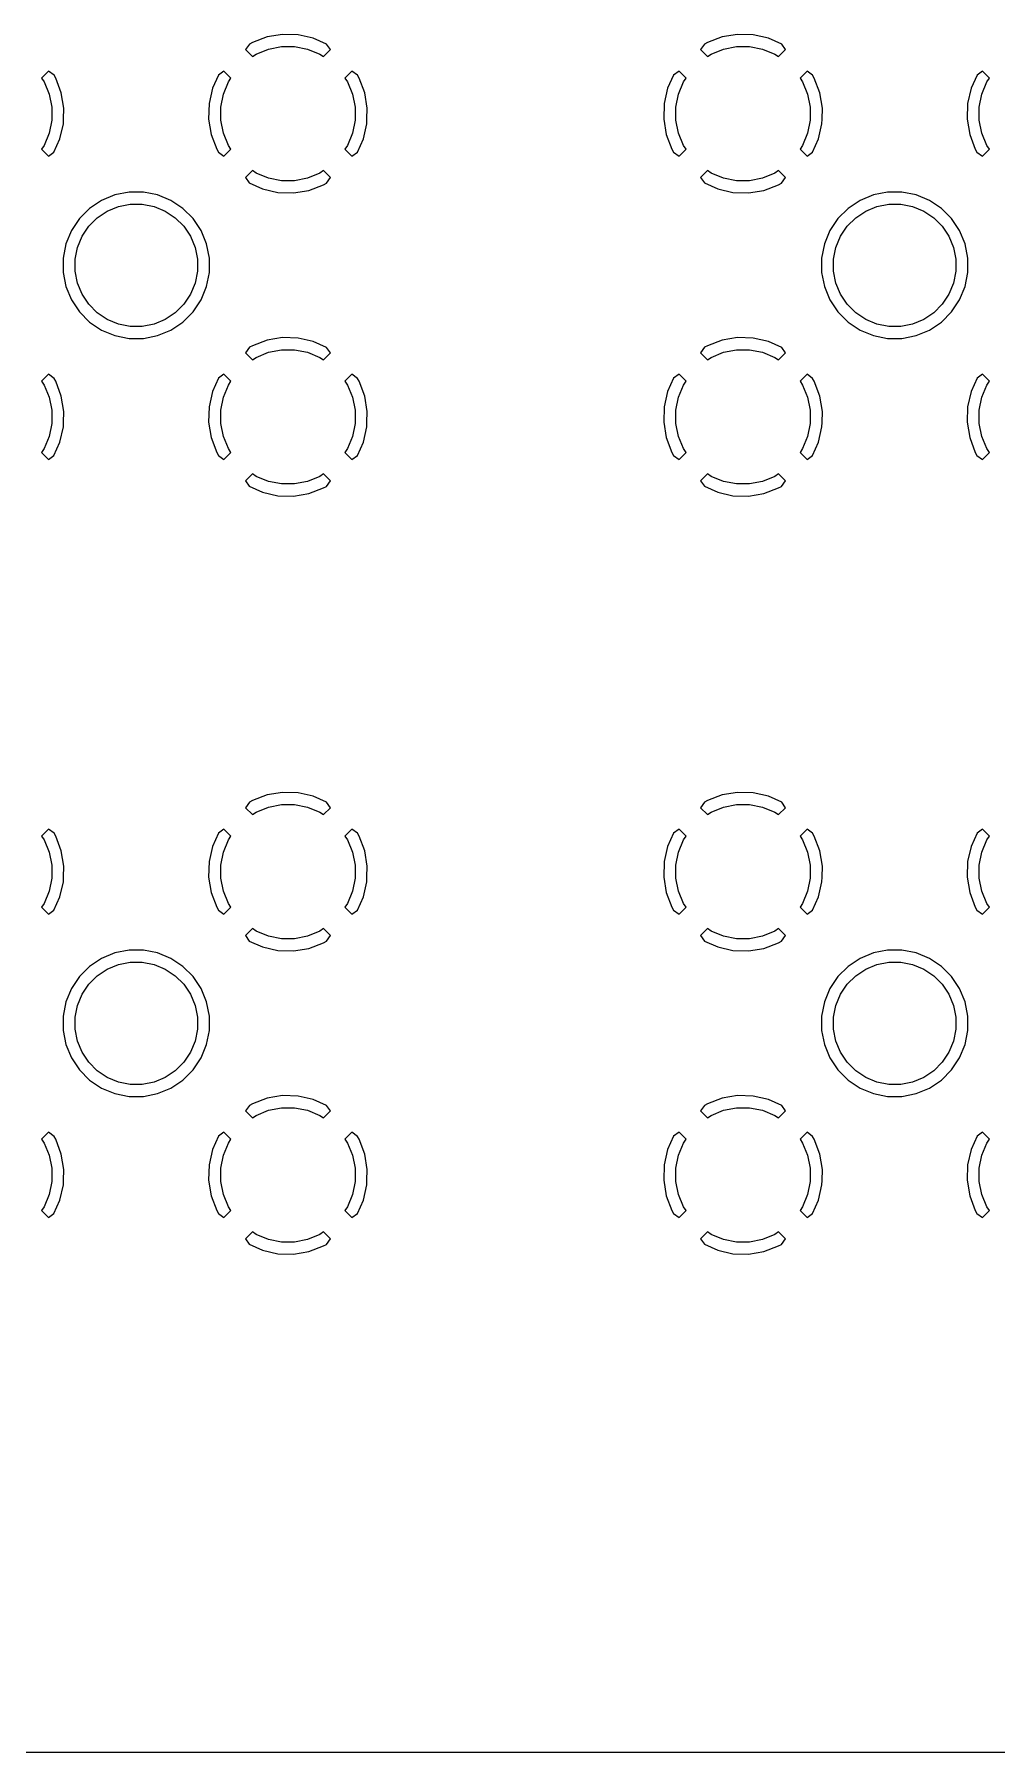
# Model space of a CAD drawing. Extents: x 4.56 to 9.07, y -4.98 to -1.89.
# Drawn here: x 7.233 to 7.867, y -4.681 to -3.548 of the extents above; entities that cross this region are included whole.
import ezdxf

# ---------------------------------------------------------------- set-up
doc = ezdxf.new("R2010")
doc.units = 0
doc.header["$MEASUREMENT"] = 0
doc.layers.add('BLACK', color=7, linetype='CONTINUOUS')

msp = doc.modelspace()

# ---------------------------------------------------------------- linework, layer by layer
at = {"layer": 'BLACK', "linetype": 'CONTINUOUS'}
for p, q in [((7.37461, -3.55414), (7.37193, -3.55779)), ((7.37193, -3.55779), (7.37655, -3.5624)), ((7.37655, -3.55311), (7.37461, -3.55414)), ((7.38628, -3.54941), (7.37655, -3.55311)), ((7.37902, -3.56075), (7.38708, -3.55741)), ((7.39641, -3.54771), (7.38628, -3.54941)), ((7.38708, -3.55741), (7.39564, -3.55571)), ((7.39564, -3.55571), (7.40436, -3.55571)), ((7.40668, -3.54801), (7.39641, -3.54771)), ((7.40436, -3.55571), (7.41292, -3.55741)), ((7.4167, -3.55031), (7.40668, -3.54801)), ((7.41292, -3.55741), (7.42098, -3.56075)), ((7.42548, -3.55426), (7.4167, -3.55031)), ((7.42345, -3.5624), (7.42807, -3.55779)), ((7.42807, -3.55779), (7.42548, -3.55426)), ((7.67461, -3.55414), (7.67193, -3.55779)), ((7.67193, -3.55779), (7.67655, -3.5624)), ((7.67655, -3.55311), (7.67461, -3.55414)), ((7.68628, -3.54941), (7.67655, -3.55311)), ((7.67902, -3.56075), (7.68708, -3.55741)), ((7.69641, -3.54771), (7.68628, -3.54941)), ((7.68708, -3.55741), (7.69564, -3.55571)), ((7.69564, -3.55571), (7.70436, -3.55571)), ((7.70668, -3.54801), (7.69641, -3.54771)), ((7.70436, -3.55571), (7.71292, -3.55741)), ((7.7167, -3.55031), (7.70668, -3.54801)), ((7.71292, -3.55741), (7.72098, -3.56075)), ((7.72548, -3.55426), (7.7167, -3.55031)), ((7.72345, -3.5624), (7.72807, -3.55779)), ((7.72807, -3.55779), (7.72548, -3.55426)), ((7.37655, -3.5624), (7.37902, -3.56075)), ((7.42098, -3.56075), (7.42345, -3.5624)), ((7.67655, -3.5624), (7.67902, -3.56075)), ((7.72098, -3.56075), (7.72345, -3.5624)), ((7.24221, -3.57193), (7.2376, -3.57655)), ((7.2376, -3.57655), (7.23925, -3.57902)), ((7.23925, -3.57902), (7.24259, -3.58708)), ((7.24586, -3.57461), (7.24221, -3.57193)), ((7.24689, -3.57655), (7.24586, -3.57461)), ((7.25059, -3.58628), (7.24689, -3.57655)), ((7.35426, -3.57452), (7.35031, -3.5833)), ((7.35779, -3.57193), (7.35426, -3.57452)), ((7.35741, -3.58708), (7.36075, -3.57902)), ((7.3624, -3.57655), (7.35779, -3.57193)), ((7.36075, -3.57902), (7.3624, -3.57655)), ((7.44221, -3.57193), (7.4376, -3.57655)), ((7.4376, -3.57655), (7.43925, -3.57902)), ((7.43925, -3.57902), (7.44259, -3.58708)), ((7.44586, -3.57461), (7.44221, -3.57193)), ((7.44689, -3.57655), (7.44586, -3.57461)), ((7.45059, -3.58628), (7.44689, -3.57655)), ((7.65426, -3.57452), (7.65031, -3.5833)), ((7.65779, -3.57193), (7.65426, -3.57452)), ((7.65741, -3.58708), (7.66075, -3.57902)), ((7.6624, -3.57655), (7.65779, -3.57193)), ((7.66075, -3.57902), (7.6624, -3.57655)), ((7.74221, -3.57193), (7.7376, -3.57655)), ((7.7376, -3.57655), (7.73925, -3.57902)), ((7.73925, -3.57902), (7.74259, -3.58708)), ((7.74586, -3.57461), (7.74221, -3.57193)), ((7.74689, -3.57655), (7.74586, -3.57461)), ((7.75059, -3.58628), (7.74689, -3.57655)), ((7.85426, -3.57452), (7.85031, -3.5833)), ((7.85779, -3.57193), (7.85426, -3.57452)), ((7.85741, -3.58708), (7.86075, -3.57902)), ((7.8624, -3.57655), (7.85779, -3.57193)), ((7.86075, -3.57902), (7.8624, -3.57655)), ((7.24259, -3.58708), (7.24429, -3.59564)), ((7.25229, -3.59641), (7.25059, -3.58628)), ((7.35031, -3.5833), (7.34801, -3.59332)), ((7.35571, -3.59564), (7.35741, -3.58708)), ((7.44259, -3.58708), (7.44429, -3.59564)), ((7.45229, -3.59641), (7.45059, -3.58628)), ((7.65031, -3.5833), (7.64801, -3.59332)), ((7.65571, -3.59564), (7.65741, -3.58708)), ((7.74259, -3.58708), (7.74429, -3.59564)), ((7.75229, -3.59641), (7.75059, -3.58628)), ((7.85031, -3.5833), (7.84801, -3.59332)), ((7.85571, -3.59564), (7.85741, -3.58708)), ((7.24429, -3.59564), (7.24429, -3.60436)), ((7.25199, -3.60668), (7.25208, -3.60374)), ((7.25208, -3.60374), (7.25229, -3.59641)), ((7.34801, -3.59332), (7.34771, -3.60359)), ((7.34771, -3.60359), (7.34941, -3.61372)), ((7.35571, -3.60436), (7.35571, -3.59564)), ((7.44429, -3.59564), (7.44429, -3.60436)), ((7.45199, -3.60668), (7.45208, -3.60374)), ((7.45208, -3.60374), (7.45229, -3.59641)), ((7.64801, -3.59332), (7.64771, -3.60359)), ((7.64771, -3.60359), (7.64941, -3.61372)), ((7.65571, -3.60436), (7.65571, -3.59564)), ((7.74429, -3.59564), (7.74429, -3.60436)), ((7.75199, -3.60668), (7.75208, -3.60374)), ((7.75208, -3.60374), (7.75229, -3.59641)), ((7.84801, -3.59332), (7.84771, -3.60359)), ((7.84771, -3.60359), (7.84941, -3.61372)), ((7.85571, -3.60436), (7.85571, -3.59564)), ((7.24259, -3.61292), (7.23925, -3.62098)), ((7.24429, -3.60436), (7.24259, -3.61292)), ((7.24969, -3.6167), (7.25199, -3.60668)), ((7.34941, -3.61372), (7.35311, -3.62345)), ((7.35741, -3.61292), (7.35571, -3.60436)), ((7.36075, -3.62098), (7.35741, -3.61292)), ((7.44259, -3.61292), (7.43925, -3.62098)), ((7.44429, -3.60436), (7.44259, -3.61292)), ((7.44969, -3.6167), (7.45199, -3.60668)), ((7.64941, -3.61372), (7.65311, -3.62345)), ((7.65741, -3.61292), (7.65571, -3.60436)), ((7.66075, -3.62098), (7.65741, -3.61292)), ((7.74259, -3.61292), (7.73925, -3.62098)), ((7.74429, -3.60436), (7.74259, -3.61292)), ((7.74969, -3.6167), (7.75199, -3.60668)), ((7.84941, -3.61372), (7.85311, -3.62345)), ((7.85741, -3.61292), (7.85571, -3.60436)), ((7.86075, -3.62098), (7.85741, -3.61292)), ((7.23925, -3.62098), (7.2376, -3.62345)), ((7.2376, -3.62345), (7.24221, -3.62807)), ((7.24221, -3.62807), (7.24574, -3.62548)), ((7.24574, -3.62548), (7.24969, -3.6167)), ((7.35311, -3.62345), (7.35414, -3.62539)), ((7.35414, -3.62539), (7.35779, -3.62807)), ((7.35779, -3.62807), (7.3624, -3.62345)), ((7.3624, -3.62345), (7.36075, -3.62098)), ((7.43925, -3.62098), (7.4376, -3.62345)), ((7.4376, -3.62345), (7.44221, -3.62807)), ((7.44221, -3.62807), (7.44574, -3.62548)), ((7.44574, -3.62548), (7.44969, -3.6167)), ((7.65311, -3.62345), (7.65414, -3.62539)), ((7.65414, -3.62539), (7.65779, -3.62807)), ((7.65779, -3.62807), (7.6624, -3.62345)), ((7.6624, -3.62345), (7.66075, -3.62098)), ((7.73925, -3.62098), (7.7376, -3.62345)), ((7.7376, -3.62345), (7.74221, -3.62807)), ((7.74221, -3.62807), (7.74574, -3.62548)), ((7.74574, -3.62548), (7.74969, -3.6167)), ((7.85311, -3.62345), (7.85414, -3.62539)), ((7.85414, -3.62539), (7.85779, -3.62807)), ((7.85779, -3.62807), (7.8624, -3.62345)), ((7.8624, -3.62345), (7.86075, -3.62098)), ((7.37655, -3.6376), (7.37193, -3.64221)), ((7.37902, -3.63925), (7.37655, -3.6376)), ((7.42345, -3.6376), (7.42098, -3.63925)), ((7.42807, -3.64221), (7.42345, -3.6376)), ((7.67655, -3.6376), (7.67193, -3.64221)), ((7.67902, -3.63925), (7.67655, -3.6376)), ((7.72345, -3.6376), (7.72098, -3.63925)), ((7.72807, -3.64221), (7.72345, -3.6376)), ((7.37193, -3.64221), (7.37452, -3.64574)), ((7.37452, -3.64574), (7.3833, -3.64969)), ((7.38708, -3.64259), (7.37902, -3.63925)), ((7.39564, -3.64429), (7.38708, -3.64259)), ((7.40436, -3.64429), (7.39564, -3.64429)), ((7.41292, -3.64259), (7.40436, -3.64429)), ((7.42098, -3.63925), (7.41292, -3.64259)), ((7.41372, -3.65059), (7.42345, -3.64689)), ((7.42345, -3.64689), (7.42539, -3.64586)), ((7.42539, -3.64586), (7.42807, -3.64221)), ((7.67193, -3.64221), (7.67452, -3.64574)), ((7.67452, -3.64574), (7.6833, -3.64969)), ((7.68708, -3.64259), (7.67902, -3.63925)), ((7.69564, -3.64429), (7.68708, -3.64259)), ((7.70436, -3.64429), (7.69564, -3.64429)), ((7.71292, -3.64259), (7.70436, -3.64429)), ((7.72098, -3.63925), (7.71292, -3.64259)), ((7.71372, -3.65059), (7.72345, -3.64689)), ((7.72345, -3.64689), (7.72539, -3.64586)), ((7.72539, -3.64586), (7.72807, -3.64221)), ((7.27716, -3.65726), (7.26926, -3.66254)), ((7.28593, -3.65363), (7.27716, -3.65726)), ((7.29525, -3.65177), (7.28593, -3.65363)), ((7.28823, -3.6612), (7.29603, -3.65965)), ((7.30475, -3.65177), (7.29525, -3.65177)), ((7.29603, -3.65965), (7.30397, -3.65965)), ((7.30397, -3.65965), (7.31177, -3.6612)), ((7.31407, -3.65363), (7.30475, -3.65177)), ((7.32284, -3.65726), (7.31407, -3.65363)), ((7.33074, -3.66254), (7.32284, -3.65726)), ((7.3833, -3.64969), (7.39332, -3.65199)), ((7.39332, -3.65199), (7.40359, -3.65229)), ((7.40359, -3.65229), (7.41372, -3.65059)), ((7.6833, -3.64969), (7.69332, -3.65199)), ((7.69332, -3.65199), (7.70359, -3.65229)), ((7.70359, -3.65229), (7.71372, -3.65059)), ((7.77716, -3.65726), (7.76926, -3.66254)), ((7.78593, -3.65363), (7.77716, -3.65726)), ((7.79525, -3.65177), (7.78593, -3.65363)), ((7.78823, -3.6612), (7.79603, -3.65965)), ((7.80475, -3.65177), (7.79525, -3.65177)), ((7.79603, -3.65965), (7.80397, -3.65965)), ((7.80397, -3.65965), (7.81177, -3.6612)), ((7.81407, -3.65363), (7.80475, -3.65177)), ((7.82284, -3.65726), (7.81407, -3.65363)), ((7.83074, -3.66254), (7.82284, -3.65726)), ((7.26254, -3.66926), (7.25726, -3.67716)), ((7.26926, -3.66254), (7.26254, -3.66926)), ((7.26865, -3.67428), (7.27428, -3.66865)), ((7.27428, -3.66865), (7.28089, -3.66424)), ((7.28089, -3.66424), (7.28823, -3.6612)), ((7.31177, -3.6612), (7.31911, -3.66424)), ((7.31911, -3.66424), (7.32572, -3.66865)), ((7.32572, -3.66865), (7.33135, -3.67428)), ((7.33746, -3.66926), (7.33074, -3.66254)), ((7.34274, -3.67716), (7.33746, -3.66926)), ((7.76254, -3.66926), (7.75726, -3.67716)), ((7.76926, -3.66254), (7.76254, -3.66926)), ((7.76865, -3.67428), (7.77428, -3.66865)), ((7.77428, -3.66865), (7.78089, -3.66424)), ((7.78089, -3.66424), (7.78823, -3.6612)), ((7.81177, -3.6612), (7.81911, -3.66424)), ((7.81911, -3.66424), (7.82572, -3.66865)), ((7.82572, -3.66865), (7.83135, -3.67428)), ((7.83746, -3.66926), (7.83074, -3.66254)), ((7.84274, -3.67716), (7.83746, -3.66926)), ((7.25726, -3.67716), (7.25363, -3.68593)), ((7.2612, -3.68823), (7.26424, -3.68089)), ((7.26424, -3.68089), (7.26865, -3.67428)), ((7.33135, -3.67428), (7.33576, -3.68089)), ((7.33576, -3.68089), (7.3388, -3.68823)), ((7.34637, -3.68593), (7.34274, -3.67716)), ((7.75726, -3.67716), (7.75363, -3.68593)), ((7.7612, -3.68823), (7.76424, -3.68089)), ((7.76424, -3.68089), (7.76865, -3.67428)), ((7.83135, -3.67428), (7.83576, -3.68089)), ((7.83576, -3.68089), (7.8388, -3.68823)), ((7.84637, -3.68593), (7.84274, -3.67716)), ((7.25363, -3.68593), (7.25177, -3.69525)), ((7.25965, -3.69603), (7.2612, -3.68823)), ((7.3388, -3.68823), (7.34035, -3.69603)), ((7.34823, -3.69525), (7.34637, -3.68593)), ((7.75363, -3.68593), (7.75177, -3.69525)), ((7.75965, -3.69603), (7.7612, -3.68823)), ((7.8388, -3.68823), (7.84035, -3.69603)), ((7.84823, -3.69525), (7.84637, -3.68593)), ((7.25177, -3.69525), (7.25177, -3.70475)), ((7.25177, -3.70475), (7.25363, -3.71407)), ((7.25965, -3.70397), (7.25965, -3.69603)), ((7.2612, -3.71177), (7.25965, -3.70397)), ((7.34035, -3.70397), (7.3388, -3.71177)), ((7.34035, -3.69603), (7.34035, -3.70397)), ((7.34637, -3.71407), (7.34823, -3.70475)), ((7.34823, -3.70475), (7.34823, -3.69525)), ((7.75177, -3.69525), (7.75177, -3.70475)), ((7.75177, -3.70475), (7.75363, -3.71407)), ((7.75965, -3.70397), (7.75965, -3.69603)), ((7.7612, -3.71177), (7.75965, -3.70397)), ((7.84035, -3.70397), (7.8388, -3.71177)), ((7.84035, -3.69603), (7.84035, -3.70397)), ((7.84637, -3.71407), (7.84823, -3.70475)), ((7.84823, -3.70475), (7.84823, -3.69525)), ((7.25363, -3.71407), (7.25726, -3.72284)), ((7.26424, -3.71911), (7.2612, -3.71177)), ((7.3388, -3.71177), (7.33576, -3.71911)), ((7.34274, -3.72284), (7.34637, -3.71407)), ((7.75363, -3.71407), (7.75726, -3.72284)), ((7.76424, -3.71911), (7.7612, -3.71177)), ((7.8388, -3.71177), (7.83576, -3.71911)), ((7.84274, -3.72284), (7.84637, -3.71407)), ((7.25726, -3.72284), (7.26254, -3.73074)), ((7.26865, -3.72572), (7.26424, -3.71911)), ((7.27428, -3.73135), (7.26865, -3.72572)), ((7.33135, -3.72572), (7.32572, -3.73135)), ((7.33576, -3.71911), (7.33135, -3.72572)), ((7.33746, -3.73074), (7.34274, -3.72284)), ((7.75726, -3.72284), (7.76254, -3.73074)), ((7.76865, -3.72572), (7.76424, -3.71911)), ((7.77428, -3.73135), (7.76865, -3.72572)), ((7.83135, -3.72572), (7.82572, -3.73135)), ((7.83576, -3.71911), (7.83135, -3.72572)), ((7.83746, -3.73074), (7.84274, -3.72284)), ((7.26254, -3.73074), (7.26926, -3.73746)), ((7.26926, -3.73746), (7.27716, -3.74274)), ((7.28089, -3.73576), (7.27428, -3.73135)), ((7.28823, -3.7388), (7.28089, -3.73576)), ((7.29603, -3.74035), (7.28823, -3.7388)), ((7.31177, -3.7388), (7.30397, -3.74035)), ((7.31911, -3.73576), (7.31177, -3.7388)), ((7.32572, -3.73135), (7.31911, -3.73576)), ((7.32284, -3.74274), (7.33074, -3.73746)), ((7.33074, -3.73746), (7.33746, -3.73074)), ((7.76254, -3.73074), (7.76926, -3.73746)), ((7.76926, -3.73746), (7.77716, -3.74274)), ((7.78089, -3.73576), (7.77428, -3.73135)), ((7.78823, -3.7388), (7.78089, -3.73576)), ((7.79603, -3.74035), (7.78823, -3.7388)), ((7.81177, -3.7388), (7.80397, -3.74035)), ((7.81911, -3.73576), (7.81177, -3.7388)), ((7.82572, -3.73135), (7.81911, -3.73576)), ((7.82284, -3.74274), (7.83074, -3.73746)), ((7.83074, -3.73746), (7.83746, -3.73074)), ((7.27716, -3.74274), (7.28593, -3.74637)), ((7.28593, -3.74637), (7.29525, -3.74823)), ((7.29525, -3.74823), (7.30475, -3.74823)), ((7.30397, -3.74035), (7.29603, -3.74035)), ((7.30475, -3.74823), (7.31407, -3.74637)), ((7.31407, -3.74637), (7.32284, -3.74274)), ((7.38628, -3.74941), (7.37655, -3.75311)), ((7.39641, -3.74771), (7.38628, -3.74941)), ((7.40668, -3.74801), (7.39641, -3.74771)), ((7.4167, -3.75031), (7.40668, -3.74801)), ((7.42548, -3.75426), (7.4167, -3.75031)), ((7.68628, -3.74941), (7.67655, -3.75311)), ((7.69641, -3.74771), (7.68628, -3.74941)), ((7.70668, -3.74801), (7.69641, -3.74771)), ((7.7167, -3.75031), (7.70668, -3.74801)), ((7.72548, -3.75426), (7.7167, -3.75031)), ((7.77716, -3.74274), (7.78593, -3.74637)), ((7.78593, -3.74637), (7.79525, -3.74823)), ((7.79525, -3.74823), (7.80475, -3.74823)), ((7.80397, -3.74035), (7.79603, -3.74035)), ((7.80475, -3.74823), (7.81407, -3.74637)), ((7.81407, -3.74637), (7.82284, -3.74274)), ((7.37461, -3.75414), (7.37193, -3.75779)), ((7.37193, -3.75779), (7.37655, -3.7624)), ((7.37655, -3.75311), (7.37461, -3.75414)), ((7.37655, -3.7624), (7.37902, -3.76075)), ((7.37902, -3.76075), (7.38708, -3.75741)), ((7.38708, -3.75741), (7.39564, -3.75571)), ((7.39564, -3.75571), (7.40436, -3.75571)), ((7.40436, -3.75571), (7.41292, -3.75741)), ((7.41292, -3.75741), (7.42098, -3.76075)), ((7.42098, -3.76075), (7.42345, -3.7624)), ((7.42345, -3.7624), (7.42807, -3.75779)), ((7.42807, -3.75779), (7.42548, -3.75426)), ((7.67461, -3.75414), (7.67193, -3.75779)), ((7.67193, -3.75779), (7.67655, -3.7624)), ((7.67655, -3.75311), (7.67461, -3.75414)), ((7.67655, -3.7624), (7.67902, -3.76075)), ((7.67902, -3.76075), (7.68708, -3.75741)), ((7.68708, -3.75741), (7.69564, -3.75571)), ((7.69564, -3.75571), (7.70436, -3.75571)), ((7.70436, -3.75571), (7.71292, -3.75741)), ((7.71292, -3.75741), (7.72098, -3.76075)), ((7.72098, -3.76075), (7.72345, -3.7624)), ((7.72345, -3.7624), (7.72807, -3.75779)), ((7.72807, -3.75779), (7.72548, -3.75426)), ((7.24221, -3.77193), (7.2376, -3.77655)), ((7.24586, -3.77461), (7.24221, -3.77193)), ((7.35779, -3.77193), (7.35426, -3.77452)), ((7.3624, -3.77655), (7.35779, -3.77193)), ((7.44221, -3.77193), (7.4376, -3.77655)), ((7.44586, -3.77461), (7.44221, -3.77193)), ((7.65779, -3.77193), (7.65426, -3.77452)), ((7.6624, -3.77655), (7.65779, -3.77193)), ((7.74221, -3.77193), (7.7376, -3.77655)), ((7.74586, -3.77461), (7.74221, -3.77193)), ((7.85779, -3.77193), (7.85426, -3.77452)), ((7.8624, -3.77655), (7.85779, -3.77193)), ((7.2376, -3.77655), (7.23925, -3.77902)), ((7.23925, -3.77902), (7.24259, -3.78708)), ((7.24689, -3.77655), (7.24586, -3.77461)), ((7.25059, -3.78628), (7.24689, -3.77655)), ((7.35031, -3.7833), (7.34801, -3.79332)), ((7.35426, -3.77452), (7.35031, -3.7833)), ((7.35741, -3.78708), (7.36075, -3.77902)), ((7.36075, -3.77902), (7.3624, -3.77655)), ((7.4376, -3.77655), (7.43925, -3.77902)), ((7.43925, -3.77902), (7.44259, -3.78708)), ((7.44689, -3.77655), (7.44586, -3.77461)), ((7.45059, -3.78628), (7.44689, -3.77655)), ((7.65031, -3.7833), (7.64801, -3.79332)), ((7.65426, -3.77452), (7.65031, -3.7833)), ((7.65741, -3.78708), (7.66075, -3.77902)), ((7.66075, -3.77902), (7.6624, -3.77655)), ((7.7376, -3.77655), (7.73925, -3.77902)), ((7.73925, -3.77902), (7.74259, -3.78708)), ((7.74689, -3.77655), (7.74586, -3.77461)), ((7.75059, -3.78628), (7.74689, -3.77655)), ((7.85031, -3.7833), (7.84801, -3.79332)), ((7.85426, -3.77452), (7.85031, -3.7833)), ((7.85741, -3.78708), (7.86075, -3.77902)), ((7.86075, -3.77902), (7.8624, -3.77655)), ((7.24259, -3.78708), (7.24429, -3.79564)), ((7.24429, -3.79564), (7.24429, -3.80436)), ((7.25229, -3.79641), (7.25059, -3.78628)), ((7.25208, -3.80374), (7.25229, -3.79641)), ((7.34801, -3.79332), (7.34771, -3.80359)), ((7.35571, -3.79564), (7.35741, -3.78708)), ((7.35571, -3.80436), (7.35571, -3.79564)), ((7.44259, -3.78708), (7.44429, -3.79564)), ((7.44429, -3.79564), (7.44429, -3.80436)), ((7.45229, -3.79641), (7.45059, -3.78628)), ((7.45208, -3.80374), (7.45229, -3.79641)), ((7.64801, -3.79332), (7.64771, -3.80359)), ((7.65571, -3.79564), (7.65741, -3.78708)), ((7.65571, -3.80436), (7.65571, -3.79564)), ((7.74259, -3.78708), (7.74429, -3.79564)), ((7.74429, -3.79564), (7.74429, -3.80436)), ((7.75229, -3.79641), (7.75059, -3.78628)), ((7.75208, -3.80374), (7.75229, -3.79641)), ((7.84801, -3.79332), (7.84771, -3.80359)), ((7.85571, -3.79564), (7.85741, -3.78708)), ((7.85571, -3.80436), (7.85571, -3.79564)), ((7.24429, -3.80436), (7.24259, -3.81292)), ((7.24969, -3.8167), (7.25199, -3.80668)), ((7.25199, -3.80668), (7.25208, -3.80374)), ((7.34771, -3.80359), (7.34941, -3.81372)), ((7.35741, -3.81292), (7.35571, -3.80436)), ((7.44429, -3.80436), (7.44259, -3.81292)), ((7.44969, -3.8167), (7.45199, -3.80668)), ((7.45199, -3.80668), (7.45208, -3.80374)), ((7.64771, -3.80359), (7.64941, -3.81372)), ((7.65741, -3.81292), (7.65571, -3.80436)), ((7.74429, -3.80436), (7.74259, -3.81292)), ((7.74969, -3.8167), (7.75199, -3.80668)), ((7.75199, -3.80668), (7.75208, -3.80374)), ((7.84771, -3.80359), (7.84941, -3.81372)), ((7.85741, -3.81292), (7.85571, -3.80436)), ((7.24259, -3.81292), (7.23925, -3.82098)), ((7.24574, -3.82548), (7.24969, -3.8167)), ((7.34941, -3.81372), (7.35311, -3.82345)), ((7.36075, -3.82098), (7.35741, -3.81292)), ((7.44259, -3.81292), (7.43925, -3.82098)), ((7.44574, -3.82548), (7.44969, -3.8167)), ((7.64941, -3.81372), (7.65311, -3.82345)), ((7.66075, -3.82098), (7.65741, -3.81292)), ((7.74259, -3.81292), (7.73925, -3.82098)), ((7.74574, -3.82548), (7.74969, -3.8167)), ((7.84941, -3.81372), (7.85311, -3.82345)), ((7.86075, -3.82098), (7.85741, -3.81292)), ((7.23925, -3.82098), (7.2376, -3.82345)), ((7.2376, -3.82345), (7.24221, -3.82807)), ((7.24221, -3.82807), (7.24574, -3.82548)), ((7.35311, -3.82345), (7.35414, -3.82539)), ((7.35414, -3.82539), (7.35779, -3.82807)), ((7.35779, -3.82807), (7.3624, -3.82345)), ((7.3624, -3.82345), (7.36075, -3.82098)), ((7.43925, -3.82098), (7.4376, -3.82345)), ((7.4376, -3.82345), (7.44221, -3.82807)), ((7.44221, -3.82807), (7.44574, -3.82548)), ((7.65311, -3.82345), (7.65414, -3.82539)), ((7.65414, -3.82539), (7.65779, -3.82807)), ((7.65779, -3.82807), (7.6624, -3.82345)), ((7.6624, -3.82345), (7.66075, -3.82098)), ((7.73925, -3.82098), (7.7376, -3.82345)), ((7.7376, -3.82345), (7.74221, -3.82807)), ((7.74221, -3.82807), (7.74574, -3.82548)), ((7.85311, -3.82345), (7.85414, -3.82539)), ((7.85414, -3.82539), (7.85779, -3.82807)), ((7.85779, -3.82807), (7.8624, -3.82345)), ((7.8624, -3.82345), (7.86075, -3.82098)), ((7.37655, -3.8376), (7.37193, -3.84221)), ((7.37902, -3.83925), (7.37655, -3.8376)), ((7.38708, -3.84259), (7.37902, -3.83925)), ((7.42098, -3.83925), (7.41292, -3.84259)), ((7.42345, -3.8376), (7.42098, -3.83925)), ((7.42807, -3.84221), (7.42345, -3.8376)), ((7.67655, -3.8376), (7.67193, -3.84221)), ((7.67902, -3.83925), (7.67655, -3.8376)), ((7.68708, -3.84259), (7.67902, -3.83925)), ((7.72098, -3.83925), (7.71292, -3.84259)), ((7.72345, -3.8376), (7.72098, -3.83925)), ((7.72807, -3.84221), (7.72345, -3.8376)), ((7.37193, -3.84221), (7.37452, -3.84574)), ((7.37452, -3.84574), (7.3833, -3.84969)), ((7.3833, -3.84969), (7.39332, -3.85199)), ((7.39564, -3.84429), (7.38708, -3.84259)), ((7.39332, -3.85199), (7.40359, -3.85229)), ((7.40436, -3.84429), (7.39564, -3.84429)), ((7.40359, -3.85229), (7.41372, -3.85059)), ((7.41292, -3.84259), (7.40436, -3.84429)), ((7.41372, -3.85059), (7.42345, -3.84689)), ((7.42345, -3.84689), (7.42539, -3.84586)), ((7.42539, -3.84586), (7.42807, -3.84221)), ((7.67193, -3.84221), (7.67452, -3.84574)), ((7.67452, -3.84574), (7.6833, -3.84969)), ((7.6833, -3.84969), (7.69332, -3.85199)), ((7.69564, -3.84429), (7.68708, -3.84259)), ((7.69332, -3.85199), (7.70359, -3.85229)), ((7.70436, -3.84429), (7.69564, -3.84429)), ((7.70359, -3.85229), (7.71372, -3.85059)), ((7.71292, -3.84259), (7.70436, -3.84429)), ((7.71372, -3.85059), (7.72345, -3.84689)), ((7.72345, -3.84689), (7.72539, -3.84586)), ((7.72539, -3.84586), (7.72807, -3.84221)), ((7.37461, -4.05414), (7.37193, -4.05779)), ((7.37655, -4.05311), (7.37461, -4.05414)), ((7.38628, -4.04941), (7.37655, -4.05311)), ((7.37902, -4.06075), (7.38708, -4.05741)), ((7.39641, -4.04771), (7.38628, -4.04941)), ((7.38708, -4.05741), (7.39564, -4.05571)), ((7.39564, -4.05571), (7.40436, -4.05571)), ((7.40668, -4.04801), (7.39641, -4.04771)), ((7.40436, -4.05571), (7.41292, -4.05741)), ((7.4167, -4.05031), (7.40668, -4.04801)), ((7.41292, -4.05741), (7.42098, -4.06075)), ((7.42548, -4.05426), (7.4167, -4.05031)), ((7.42807, -4.05779), (7.42548, -4.05426)), ((7.67461, -4.05414), (7.67193, -4.05779)), ((7.67655, -4.05311), (7.67461, -4.05414)), ((7.68628, -4.04941), (7.67655, -4.05311)), ((7.67902, -4.06075), (7.68708, -4.05741)), ((7.69641, -4.04771), (7.68628, -4.04941)), ((7.68708, -4.05741), (7.69564, -4.05571)), ((7.69564, -4.05571), (7.70436, -4.05571)), ((7.70668, -4.04801), (7.69641, -4.04771)), ((7.70436, -4.05571), (7.71292, -4.05741)), ((7.7167, -4.05031), (7.70668, -4.04801)), ((7.71292, -4.05741), (7.72098, -4.06075)), ((7.72548, -4.05426), (7.7167, -4.05031)), ((7.72807, -4.05779), (7.72548, -4.05426)), ((7.37193, -4.05779), (7.37655, -4.0624)), ((7.37655, -4.0624), (7.37902, -4.06075)), ((7.42098, -4.06075), (7.42345, -4.0624)), ((7.42345, -4.0624), (7.42807, -4.05779)), ((7.67193, -4.05779), (7.67655, -4.0624)), ((7.67655, -4.0624), (7.67902, -4.06075)), ((7.72098, -4.06075), (7.72345, -4.0624)), ((7.72345, -4.0624), (7.72807, -4.05779)), ((7.24221, -4.07193), (7.2376, -4.07655)), ((7.2376, -4.07655), (7.23925, -4.07902)), ((7.23925, -4.07902), (7.24259, -4.08708)), ((7.24586, -4.07461), (7.24221, -4.07193)), ((7.24689, -4.07655), (7.24586, -4.07461)), ((7.25059, -4.08628), (7.24689, -4.07655)), ((7.35426, -4.07452), (7.35031, -4.0833)), ((7.35779, -4.07193), (7.35426, -4.07452)), ((7.35741, -4.08708), (7.36075, -4.07902)), ((7.3624, -4.07655), (7.35779, -4.07193)), ((7.36075, -4.07902), (7.3624, -4.07655)), ((7.44221, -4.07193), (7.4376, -4.07655)), ((7.4376, -4.07655), (7.43925, -4.07902)), ((7.43925, -4.07902), (7.44259, -4.08708)), ((7.44586, -4.07461), (7.44221, -4.07193)), ((7.44689, -4.07655), (7.44586, -4.07461)), ((7.45059, -4.08628), (7.44689, -4.07655)), ((7.65426, -4.07452), (7.65031, -4.0833)), ((7.65779, -4.07193), (7.65426, -4.07452)), ((7.65741, -4.08708), (7.66075, -4.07902)), ((7.6624, -4.07655), (7.65779, -4.07193)), ((7.66075, -4.07902), (7.6624, -4.07655)), ((7.74221, -4.07193), (7.7376, -4.07655)), ((7.7376, -4.07655), (7.73925, -4.07902)), ((7.73925, -4.07902), (7.74259, -4.08708)), ((7.74586, -4.07461), (7.74221, -4.07193)), ((7.74689, -4.07655), (7.74586, -4.07461)), ((7.75059, -4.08628), (7.74689, -4.07655)), ((7.85426, -4.07452), (7.85031, -4.0833)), ((7.85779, -4.07193), (7.85426, -4.07452)), ((7.85741, -4.08708), (7.86075, -4.07902)), ((7.8624, -4.07655), (7.85779, -4.07193)), ((7.86075, -4.07902), (7.8624, -4.07655)), ((7.24259, -4.08708), (7.24429, -4.09564)), ((7.25229, -4.09641), (7.25059, -4.08628)), ((7.35031, -4.0833), (7.34801, -4.09332)), ((7.35571, -4.09564), (7.35741, -4.08708)), ((7.44259, -4.08708), (7.44429, -4.09564)), ((7.45229, -4.09641), (7.45059, -4.08628)), ((7.65031, -4.0833), (7.64801, -4.09332)), ((7.65571, -4.09564), (7.65741, -4.08708)), ((7.74259, -4.08708), (7.74429, -4.09564)), ((7.75229, -4.09641), (7.75059, -4.08628)), ((7.85031, -4.0833), (7.84801, -4.09332)), ((7.85571, -4.09564), (7.85741, -4.08708)), ((7.24429, -4.09564), (7.24429, -4.10436)), ((7.25208, -4.10374), (7.25229, -4.09641)), ((7.34801, -4.09332), (7.34771, -4.10359)), ((7.35571, -4.10436), (7.35571, -4.09564)), ((7.44429, -4.09564), (7.44429, -4.10436)), ((7.45208, -4.10374), (7.45229, -4.09641)), ((7.64801, -4.09332), (7.64771, -4.10359)), ((7.65571, -4.10436), (7.65571, -4.09564)), ((7.74429, -4.09564), (7.74429, -4.10436)), ((7.75208, -4.10374), (7.75229, -4.09641)), ((7.84801, -4.09332), (7.84771, -4.10359)), ((7.85571, -4.10436), (7.85571, -4.09564)), ((7.24259, -4.11292), (7.23925, -4.12098)), ((7.24429, -4.10436), (7.24259, -4.11292)), ((7.24969, -4.1167), (7.25199, -4.10668)), ((7.25199, -4.10668), (7.25208, -4.10374)), ((7.34771, -4.10359), (7.34941, -4.11372)), ((7.34941, -4.11372), (7.35311, -4.12345)), ((7.35741, -4.11292), (7.35571, -4.10436)), ((7.36075, -4.12098), (7.35741, -4.11292)), ((7.44259, -4.11292), (7.43925, -4.12098)), ((7.44429, -4.10436), (7.44259, -4.11292)), ((7.44969, -4.1167), (7.45199, -4.10668)), ((7.45199, -4.10668), (7.45208, -4.10374)), ((7.64771, -4.10359), (7.64941, -4.11372)), ((7.64941, -4.11372), (7.65311, -4.12345)), ((7.65741, -4.11292), (7.65571, -4.10436)), ((7.66075, -4.12098), (7.65741, -4.11292)), ((7.74259, -4.11292), (7.73925, -4.12098)), ((7.74429, -4.10436), (7.74259, -4.11292)), ((7.74969, -4.1167), (7.75199, -4.10668)), ((7.75199, -4.10668), (7.75208, -4.10374)), ((7.84771, -4.10359), (7.84941, -4.11372)), ((7.84941, -4.11372), (7.85311, -4.12345)), ((7.85741, -4.11292), (7.85571, -4.10436)), ((7.86075, -4.12098), (7.85741, -4.11292)), ((7.23925, -4.12098), (7.2376, -4.12345)), ((7.2376, -4.12345), (7.24221, -4.12807)), ((7.24221, -4.12807), (7.24574, -4.12548)), ((7.24574, -4.12548), (7.24969, -4.1167)), ((7.35311, -4.12345), (7.35414, -4.12539)), ((7.35414, -4.12539), (7.35779, -4.12807)), ((7.35779, -4.12807), (7.3624, -4.12345)), ((7.3624, -4.12345), (7.36075, -4.12098)), ((7.43925, -4.12098), (7.4376, -4.12345)), ((7.4376, -4.12345), (7.44221, -4.12807)), ((7.44221, -4.12807), (7.44574, -4.12548)), ((7.44574, -4.12548), (7.44969, -4.1167)), ((7.65311, -4.12345), (7.65414, -4.12539)), ((7.65414, -4.12539), (7.65779, -4.12807)), ((7.65779, -4.12807), (7.6624, -4.12345)), ((7.6624, -4.12345), (7.66075, -4.12098)), ((7.73925, -4.12098), (7.7376, -4.12345)), ((7.7376, -4.12345), (7.74221, -4.12807)), ((7.74221, -4.12807), (7.74574, -4.12548)), ((7.74574, -4.12548), (7.74969, -4.1167)), ((7.85311, -4.12345), (7.85414, -4.12539)), ((7.85414, -4.12539), (7.85779, -4.12807)), ((7.85779, -4.12807), (7.8624, -4.12345)), ((7.8624, -4.12345), (7.86075, -4.12098)), ((7.37655, -4.1376), (7.37193, -4.14221)), ((7.37193, -4.14221), (7.37452, -4.14574)), ((7.37452, -4.14574), (7.3833, -4.14969)), ((7.37902, -4.13925), (7.37655, -4.1376)), ((7.38708, -4.14259), (7.37902, -4.13925)), ((7.39564, -4.14429), (7.38708, -4.14259)), ((7.40436, -4.14429), (7.39564, -4.14429)), ((7.41292, -4.14259), (7.40436, -4.14429)), ((7.42098, -4.13925), (7.41292, -4.14259)), ((7.41372, -4.15059), (7.42345, -4.14689)), ((7.42345, -4.1376), (7.42098, -4.13925)), ((7.42807, -4.14221), (7.42345, -4.1376)), ((7.42345, -4.14689), (7.42539, -4.14586)), ((7.42539, -4.14586), (7.42807, -4.14221)), ((7.67655, -4.1376), (7.67193, -4.14221)), ((7.67193, -4.14221), (7.67452, -4.14574)), ((7.67452, -4.14574), (7.6833, -4.14969)), ((7.67902, -4.13925), (7.67655, -4.1376)), ((7.68708, -4.14259), (7.67902, -4.13925)), ((7.69564, -4.14429), (7.68708, -4.14259)), ((7.70436, -4.14429), (7.69564, -4.14429)), ((7.71292, -4.14259), (7.70436, -4.14429)), ((7.72098, -4.13925), (7.71292, -4.14259)), ((7.71372, -4.15059), (7.72345, -4.14689)), ((7.72345, -4.1376), (7.72098, -4.13925)), ((7.72807, -4.14221), (7.72345, -4.1376)), ((7.72345, -4.14689), (7.72539, -4.14586)), ((7.72539, -4.14586), (7.72807, -4.14221)), ((7.27716, -4.15726), (7.26926, -4.16254)), ((7.28593, -4.15363), (7.27716, -4.15726)), ((7.29525, -4.15177), (7.28593, -4.15363)), ((7.30475, -4.15177), (7.29525, -4.15177)), ((7.31407, -4.15363), (7.30475, -4.15177)), ((7.32284, -4.15726), (7.31407, -4.15363)), ((7.33074, -4.16254), (7.32284, -4.15726)), ((7.3833, -4.14969), (7.39332, -4.15199)), ((7.39332, -4.15199), (7.40359, -4.15229)), ((7.40359, -4.15229), (7.41372, -4.15059)), ((7.6833, -4.14969), (7.69332, -4.15199)), ((7.69332, -4.15199), (7.70359, -4.15229)), ((7.70359, -4.15229), (7.71372, -4.15059)), ((7.77716, -4.15726), (7.76926, -4.16254)), ((7.78593, -4.15363), (7.77716, -4.15726)), ((7.79525, -4.15177), (7.78593, -4.15363)), ((7.80475, -4.15177), (7.79525, -4.15177)), ((7.81407, -4.15363), (7.80475, -4.15177)), ((7.82284, -4.15726), (7.81407, -4.15363)), ((7.83074, -4.16254), (7.82284, -4.15726)), ((7.26254, -4.16926), (7.25726, -4.17716)), ((7.26926, -4.16254), (7.26254, -4.16926)), ((7.26865, -4.17428), (7.27428, -4.16865)), ((7.27428, -4.16865), (7.28089, -4.16424)), ((7.28089, -4.16424), (7.28823, -4.1612)), ((7.28823, -4.1612), (7.29603, -4.15965)), ((7.29603, -4.15965), (7.30397, -4.15965)), ((7.30397, -4.15965), (7.31177, -4.1612)), ((7.31177, -4.1612), (7.31911, -4.16424)), ((7.31911, -4.16424), (7.32572, -4.16865)), ((7.32572, -4.16865), (7.33135, -4.17428)), ((7.33746, -4.16926), (7.33074, -4.16254)), ((7.34274, -4.17716), (7.33746, -4.16926)), ((7.76254, -4.16926), (7.75726, -4.17716)), ((7.76926, -4.16254), (7.76254, -4.16926)), ((7.76865, -4.17428), (7.77428, -4.16865)), ((7.77428, -4.16865), (7.78089, -4.16424)), ((7.78089, -4.16424), (7.78823, -4.1612)), ((7.78823, -4.1612), (7.79603, -4.15965)), ((7.79603, -4.15965), (7.80397, -4.15965)), ((7.80397, -4.15965), (7.81177, -4.1612)), ((7.81177, -4.1612), (7.81911, -4.16424)), ((7.81911, -4.16424), (7.82572, -4.16865)), ((7.82572, -4.16865), (7.83135, -4.17428)), ((7.83746, -4.16926), (7.83074, -4.16254)), ((7.84274, -4.17716), (7.83746, -4.16926)), ((7.25726, -4.17716), (7.25363, -4.18593)), ((7.2612, -4.18823), (7.26424, -4.18089)), ((7.26424, -4.18089), (7.26865, -4.17428)), ((7.33135, -4.17428), (7.33576, -4.18089)), ((7.33576, -4.18089), (7.3388, -4.18823)), ((7.34637, -4.18593), (7.34274, -4.17716)), ((7.75726, -4.17716), (7.75363, -4.18593)), ((7.7612, -4.18823), (7.76424, -4.18089)), ((7.76424, -4.18089), (7.76865, -4.17428)), ((7.83135, -4.17428), (7.83576, -4.18089)), ((7.83576, -4.18089), (7.8388, -4.18823)), ((7.84637, -4.18593), (7.84274, -4.17716)), ((7.25363, -4.18593), (7.25177, -4.19525)), ((7.25965, -4.19603), (7.2612, -4.18823)), ((7.3388, -4.18823), (7.34035, -4.19603)), ((7.34823, -4.19525), (7.34637, -4.18593)), ((7.75363, -4.18593), (7.75177, -4.19525)), ((7.75965, -4.19603), (7.7612, -4.18823)), ((7.8388, -4.18823), (7.84035, -4.19603)), ((7.84823, -4.19525), (7.84637, -4.18593)), ((7.25177, -4.19525), (7.25177, -4.20475)), ((7.25177, -4.20475), (7.25363, -4.21407)), ((7.25965, -4.20397), (7.25965, -4.19603)), ((7.2612, -4.21177), (7.25965, -4.20397)), ((7.34035, -4.20397), (7.3388, -4.21177)), ((7.34035, -4.19603), (7.34035, -4.20397)), ((7.34637, -4.21407), (7.34823, -4.20475)), ((7.34823, -4.20475), (7.34823, -4.19525)), ((7.75177, -4.19525), (7.75177, -4.20475)), ((7.75177, -4.20475), (7.75363, -4.21407)), ((7.75965, -4.20397), (7.75965, -4.19603)), ((7.7612, -4.21177), (7.75965, -4.20397)), ((7.84035, -4.20397), (7.8388, -4.21177)), ((7.84035, -4.19603), (7.84035, -4.20397)), ((7.84637, -4.21407), (7.84823, -4.20475)), ((7.84823, -4.20475), (7.84823, -4.19525)), ((7.25363, -4.21407), (7.25726, -4.22284)), ((7.26424, -4.21911), (7.2612, -4.21177)), ((7.3388, -4.21177), (7.33576, -4.21911)), ((7.34274, -4.22284), (7.34637, -4.21407)), ((7.75363, -4.21407), (7.75726, -4.22284)), ((7.76424, -4.21911), (7.7612, -4.21177)), ((7.8388, -4.21177), (7.83576, -4.21911)), ((7.84274, -4.22284), (7.84637, -4.21407)), ((7.25726, -4.22284), (7.26254, -4.23074)), ((7.26865, -4.22572), (7.26424, -4.21911)), ((7.27428, -4.23135), (7.26865, -4.22572)), ((7.33135, -4.22572), (7.32572, -4.23135)), ((7.33576, -4.21911), (7.33135, -4.22572)), ((7.33746, -4.23074), (7.34274, -4.22284)), ((7.75726, -4.22284), (7.76254, -4.23074)), ((7.76865, -4.22572), (7.76424, -4.21911)), ((7.77428, -4.23135), (7.76865, -4.22572)), ((7.83135, -4.22572), (7.82572, -4.23135)), ((7.83576, -4.21911), (7.83135, -4.22572)), ((7.83746, -4.23074), (7.84274, -4.22284)), ((7.26254, -4.23074), (7.26926, -4.23746)), ((7.26926, -4.23746), (7.27716, -4.24274)), ((7.28089, -4.23576), (7.27428, -4.23135)), ((7.28823, -4.2388), (7.28089, -4.23576)), ((7.29603, -4.24035), (7.28823, -4.2388)), ((7.31177, -4.2388), (7.30397, -4.24035)), ((7.31911, -4.23576), (7.31177, -4.2388)), ((7.32572, -4.23135), (7.31911, -4.23576)), ((7.32284, -4.24274), (7.33074, -4.23746)), ((7.33074, -4.23746), (7.33746, -4.23074)), ((7.76254, -4.23074), (7.76926, -4.23746)), ((7.76926, -4.23746), (7.77716, -4.24274)), ((7.78089, -4.23576), (7.77428, -4.23135)), ((7.78823, -4.2388), (7.78089, -4.23576)), ((7.79603, -4.24035), (7.78823, -4.2388)), ((7.81177, -4.2388), (7.80397, -4.24035)), ((7.81911, -4.23576), (7.81177, -4.2388)), ((7.82572, -4.23135), (7.81911, -4.23576)), ((7.82284, -4.24274), (7.83074, -4.23746)), ((7.83074, -4.23746), (7.83746, -4.23074)), ((7.27716, -4.24274), (7.28593, -4.24637)), ((7.28593, -4.24637), (7.29525, -4.24823)), ((7.29525, -4.24823), (7.30475, -4.24823)), ((7.30397, -4.24035), (7.29603, -4.24035)), ((7.30475, -4.24823), (7.31407, -4.24637)), ((7.31407, -4.24637), (7.32284, -4.24274)), ((7.38628, -4.24941), (7.37655, -4.25311)), ((7.39641, -4.24771), (7.38628, -4.24941)), ((7.40668, -4.24801), (7.39641, -4.24771)), ((7.4167, -4.25031), (7.40668, -4.24801)), ((7.68628, -4.24941), (7.67655, -4.25311)), ((7.69641, -4.24771), (7.68628, -4.24941)), ((7.70668, -4.24801), (7.69641, -4.24771)), ((7.7167, -4.25031), (7.70668, -4.24801)), ((7.77716, -4.24274), (7.78593, -4.24637)), ((7.78593, -4.24637), (7.79525, -4.24823)), ((7.79525, -4.24823), (7.80475, -4.24823)), ((7.80397, -4.24035), (7.79603, -4.24035)), ((7.80475, -4.24823), (7.81407, -4.24637)), ((7.81407, -4.24637), (7.82284, -4.24274)), ((7.37461, -4.25414), (7.37193, -4.25779)), ((7.37193, -4.25779), (7.37655, -4.2624)), ((7.37655, -4.25311), (7.37461, -4.25414)), ((7.37655, -4.2624), (7.37902, -4.26075)), ((7.37902, -4.26075), (7.38708, -4.25741)), ((7.38708, -4.25741), (7.39564, -4.25571)), ((7.39564, -4.25571), (7.40436, -4.25571)), ((7.40436, -4.25571), (7.41292, -4.25741)), ((7.41292, -4.25741), (7.42098, -4.26075)), ((7.42548, -4.25426), (7.4167, -4.25031)), ((7.42098, -4.26075), (7.42345, -4.2624)), ((7.42345, -4.2624), (7.42807, -4.25779)), ((7.42807, -4.25779), (7.42548, -4.25426)), ((7.67461, -4.25414), (7.67193, -4.25779)), ((7.67193, -4.25779), (7.67655, -4.2624)), ((7.67655, -4.25311), (7.67461, -4.25414)), ((7.67655, -4.2624), (7.67902, -4.26075)), ((7.67902, -4.26075), (7.68708, -4.25741)), ((7.68708, -4.25741), (7.69564, -4.25571)), ((7.69564, -4.25571), (7.70436, -4.25571)), ((7.70436, -4.25571), (7.71292, -4.25741)), ((7.71292, -4.25741), (7.72098, -4.26075)), ((7.72548, -4.25426), (7.7167, -4.25031)), ((7.72098, -4.26075), (7.72345, -4.2624)), ((7.72345, -4.2624), (7.72807, -4.25779)), ((7.72807, -4.25779), (7.72548, -4.25426)), ((7.24221, -4.27193), (7.2376, -4.27655)), ((7.24586, -4.27461), (7.24221, -4.27193)), ((7.35779, -4.27193), (7.35426, -4.27452)), ((7.3624, -4.27655), (7.35779, -4.27193)), ((7.44221, -4.27193), (7.4376, -4.27655)), ((7.44586, -4.27461), (7.44221, -4.27193)), ((7.65779, -4.27193), (7.65426, -4.27452)), ((7.6624, -4.27655), (7.65779, -4.27193)), ((7.74221, -4.27193), (7.7376, -4.27655)), ((7.74586, -4.27461), (7.74221, -4.27193)), ((7.85779, -4.27193), (7.85426, -4.27452)), ((7.8624, -4.27655), (7.85779, -4.27193)), ((7.2376, -4.27655), (7.23925, -4.27902)), ((7.23925, -4.27902), (7.24259, -4.28708)), ((7.24689, -4.27655), (7.24586, -4.27461)), ((7.25059, -4.28628), (7.24689, -4.27655)), ((7.35031, -4.2833), (7.34801, -4.29332)), ((7.35426, -4.27452), (7.35031, -4.2833)), ((7.35741, -4.28708), (7.36075, -4.27902)), ((7.36075, -4.27902), (7.3624, -4.27655)), ((7.4376, -4.27655), (7.43925, -4.27902)), ((7.43925, -4.27902), (7.44259, -4.28708)), ((7.44689, -4.27655), (7.44586, -4.27461)), ((7.45059, -4.28628), (7.44689, -4.27655)), ((7.65031, -4.2833), (7.64801, -4.29332)), ((7.65426, -4.27452), (7.65031, -4.2833)), ((7.65741, -4.28708), (7.66075, -4.27902)), ((7.66075, -4.27902), (7.6624, -4.27655)), ((7.7376, -4.27655), (7.73925, -4.27902)), ((7.73925, -4.27902), (7.74259, -4.28708)), ((7.74689, -4.27655), (7.74586, -4.27461)), ((7.75059, -4.28628), (7.74689, -4.27655)), ((7.85031, -4.2833), (7.84801, -4.29332)), ((7.85426, -4.27452), (7.85031, -4.2833)), ((7.85741, -4.28708), (7.86075, -4.27902)), ((7.86075, -4.27902), (7.8624, -4.27655)), ((7.24259, -4.28708), (7.24429, -4.29564)), ((7.25229, -4.29641), (7.25059, -4.28628)), ((7.34801, -4.29332), (7.34771, -4.30359)), ((7.35571, -4.29564), (7.35741, -4.28708)), ((7.44259, -4.28708), (7.44429, -4.29564)), ((7.45229, -4.29641), (7.45059, -4.28628)), ((7.64801, -4.29332), (7.64771, -4.30359)), ((7.65571, -4.29564), (7.65741, -4.28708)), ((7.74259, -4.28708), (7.74429, -4.29564)), ((7.75229, -4.29641), (7.75059, -4.28628)), ((7.84801, -4.29332), (7.84771, -4.30359)), ((7.85571, -4.29564), (7.85741, -4.28708)), ((7.24429, -4.30436), (7.24259, -4.31292)), ((7.24429, -4.29564), (7.24429, -4.30436)), ((7.24969, -4.3167), (7.25199, -4.30668)), ((7.25199, -4.30668), (7.25208, -4.30374)), ((7.25208, -4.30374), (7.25229, -4.29641)), ((7.34771, -4.30359), (7.34941, -4.31372)), ((7.35571, -4.30436), (7.35571, -4.29564)), ((7.35741, -4.31292), (7.35571, -4.30436)), ((7.44429, -4.30436), (7.44259, -4.31292)), ((7.44429, -4.29564), (7.44429, -4.30436)), ((7.44969, -4.3167), (7.45199, -4.30668)), ((7.45199, -4.30668), (7.45208, -4.30374)), ((7.45208, -4.30374), (7.45229, -4.29641)), ((7.64771, -4.30359), (7.64941, -4.31372)), ((7.65571, -4.30436), (7.65571, -4.29564)), ((7.65741, -4.31292), (7.65571, -4.30436)), ((7.74429, -4.30436), (7.74259, -4.31292)), ((7.74429, -4.29564), (7.74429, -4.30436)), ((7.74969, -4.3167), (7.75199, -4.30668)), ((7.75199, -4.30668), (7.75208, -4.30374)), ((7.75208, -4.30374), (7.75229, -4.29641)), ((7.84771, -4.30359), (7.84941, -4.31372)), ((7.85571, -4.30436), (7.85571, -4.29564)), ((7.85741, -4.31292), (7.85571, -4.30436)), ((7.24259, -4.31292), (7.23925, -4.32098)), ((7.24574, -4.32548), (7.24969, -4.3167)), ((7.34941, -4.31372), (7.35311, -4.32345)), ((7.36075, -4.32098), (7.35741, -4.31292)), ((7.44259, -4.31292), (7.43925, -4.32098)), ((7.44574, -4.32548), (7.44969, -4.3167)), ((7.64941, -4.31372), (7.65311, -4.32345)), ((7.66075, -4.32098), (7.65741, -4.31292)), ((7.74259, -4.31292), (7.73925, -4.32098)), ((7.74574, -4.32548), (7.74969, -4.3167)), ((7.84941, -4.31372), (7.85311, -4.32345)), ((7.86075, -4.32098), (7.85741, -4.31292)), ((7.23925, -4.32098), (7.2376, -4.32345)), ((7.2376, -4.32345), (7.24221, -4.32807)), ((7.24221, -4.32807), (7.24574, -4.32548)), ((7.35311, -4.32345), (7.35414, -4.32539)), ((7.35414, -4.32539), (7.35779, -4.32807)), ((7.35779, -4.32807), (7.3624, -4.32345)), ((7.3624, -4.32345), (7.36075, -4.32098)), ((7.43925, -4.32098), (7.4376, -4.32345)), ((7.4376, -4.32345), (7.44221, -4.32807)), ((7.44221, -4.32807), (7.44574, -4.32548)), ((7.65311, -4.32345), (7.65414, -4.32539)), ((7.65414, -4.32539), (7.65779, -4.32807)), ((7.65779, -4.32807), (7.6624, -4.32345)), ((7.6624, -4.32345), (7.66075, -4.32098)), ((7.73925, -4.32098), (7.7376, -4.32345)), ((7.7376, -4.32345), (7.74221, -4.32807)), ((7.74221, -4.32807), (7.74574, -4.32548)), ((7.85311, -4.32345), (7.85414, -4.32539)), ((7.85414, -4.32539), (7.85779, -4.32807)), ((7.85779, -4.32807), (7.8624, -4.32345)), ((7.8624, -4.32345), (7.86075, -4.32098)), ((7.37655, -4.3376), (7.37193, -4.34221)), ((7.37902, -4.33925), (7.37655, -4.3376)), ((7.38708, -4.34259), (7.37902, -4.33925)), ((7.42098, -4.33925), (7.41292, -4.34259)), ((7.42345, -4.3376), (7.42098, -4.33925)), ((7.42807, -4.34221), (7.42345, -4.3376)), ((7.67655, -4.3376), (7.67193, -4.34221)), ((7.67902, -4.33925), (7.67655, -4.3376)), ((7.68708, -4.34259), (7.67902, -4.33925)), ((7.72098, -4.33925), (7.71292, -4.34259)), ((7.72345, -4.3376), (7.72098, -4.33925)), ((7.72807, -4.34221), (7.72345, -4.3376)), ((7.37193, -4.34221), (7.37452, -4.34574)), ((7.37452, -4.34574), (7.3833, -4.34969)), ((7.3833, -4.34969), (7.39332, -4.35199)), ((7.39564, -4.34429), (7.38708, -4.34259)), ((7.39332, -4.35199), (7.40359, -4.35229)), ((7.40436, -4.34429), (7.39564, -4.34429)), ((7.40359, -4.35229), (7.41372, -4.35059)), ((7.41292, -4.34259), (7.40436, -4.34429)), ((7.41372, -4.35059), (7.42345, -4.34689)), ((7.42345, -4.34689), (7.42539, -4.34586)), ((7.42539, -4.34586), (7.42807, -4.34221)), ((7.67193, -4.34221), (7.67452, -4.34574)), ((7.67452, -4.34574), (7.6833, -4.34969)), ((7.6833, -4.34969), (7.69332, -4.35199)), ((7.69564, -4.34429), (7.68708, -4.34259)), ((7.69332, -4.35199), (7.70359, -4.35229)), ((7.70436, -4.34429), (7.69564, -4.34429)), ((7.70359, -4.35229), (7.71372, -4.35059)), ((7.71292, -4.34259), (7.70436, -4.34429)), ((7.71372, -4.35059), (7.72345, -4.34689)), ((7.72345, -4.34689), (7.72539, -4.34586)), ((7.72539, -4.34586), (7.72807, -4.34221)), ((9.06693, -4.6811), (6.52233, -4.6811))]:
    msp.add_line(p, q, dxfattribs=at)

doc.saveas('drawing.dxf')
